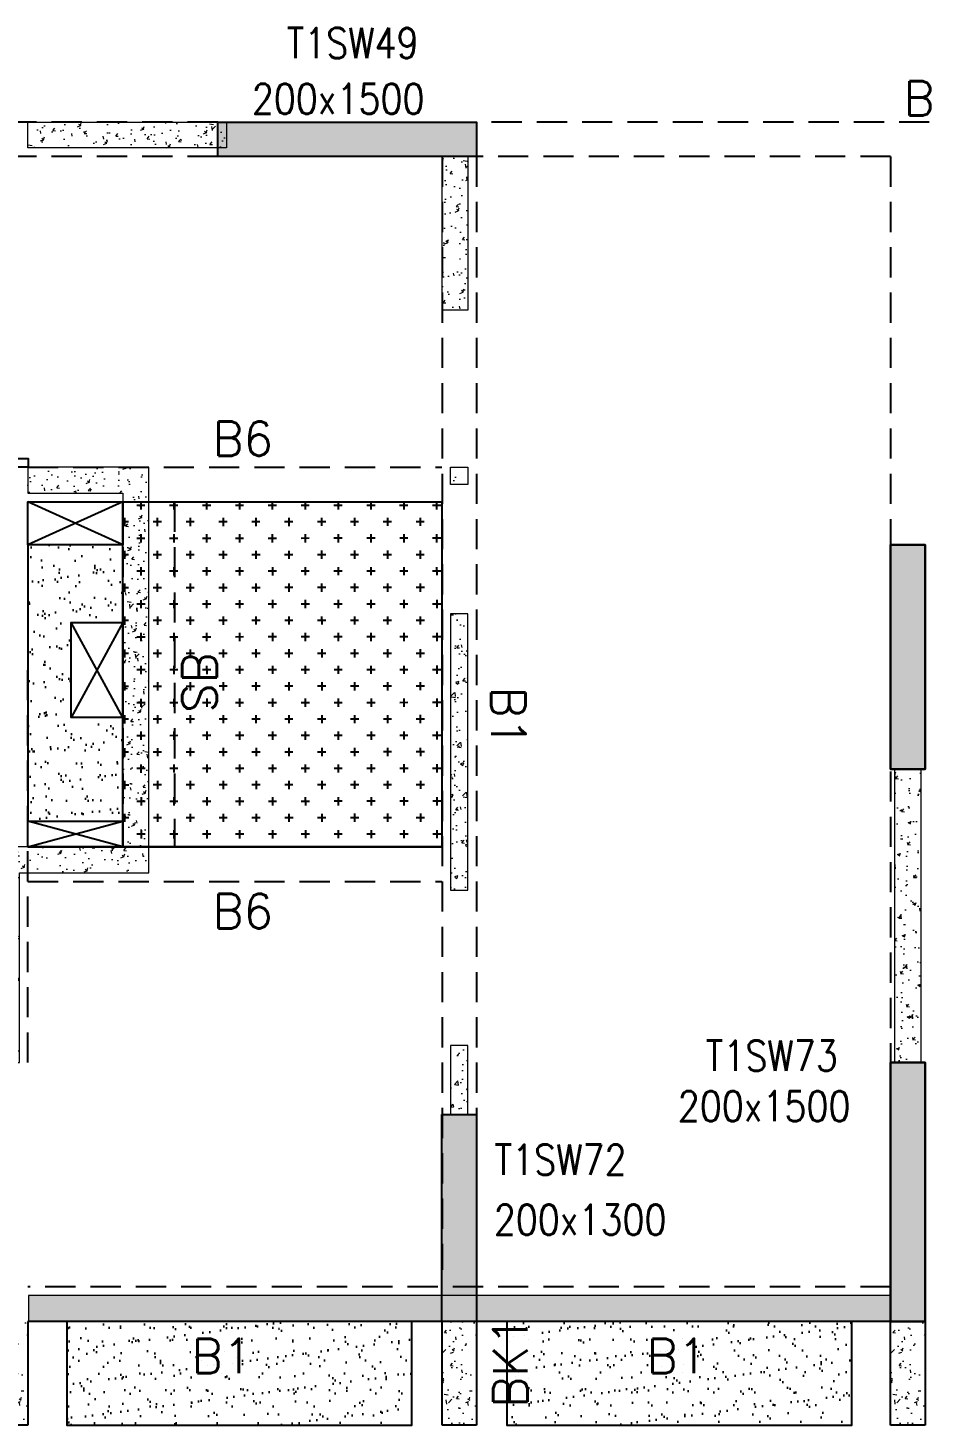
# Model space of a CAD drawing. Header units: millimetres. Extents: x 1078357 to 2594950, y -4969473 to -4636555.
# Drawn here: x 2191655 to 2196855, y -4674653 to -4666557 of the extents above; entities that cross this region are included whole.
import ezdxf

# ---------------------------------------------------------------- set-up
doc = ezdxf.new("R2010")
doc.units = ezdxf.units.MM
for name, pattern in [('CONTINOUS', [0]), ('HIDDEN', [0.375, 0.25, -0.125]), ('New Retail block$0$CONTINOUS', [0])]:
    doc.linetypes.add(name, pattern=pattern)
for name, color, linetype, lineweight in [('A-_ANOTDIMA_D-', 6, 'Continuous', 13), ('COL. NO.', 30, 'Continuous', 25), ('COL. SIZE', 7, 'Continuous', 25), ('HATCH', 8, 'Continuous', 30), ('S-NON STR RCC WALL', 8, 'Continuous', 0)]:
    doc.layers.add(name, color=color, linetype=linetype, lineweight=lineweight)
for name, color, linetype in [('B-200x325', 201, 'HIDDEN'), ('B-200x650', 241, 'HIDDEN'), ('B-300xSLAB THK.', 151, 'Continuous'), ('BK1-200x650', 241, 'HIDDEN'), ('DROP SLAB', 8, 'Continuous'), ('S-COLUMN_SHEAR WALL', 1, 'Continuous'), ('S-PROJECTION', 54, 'New Retail block$0$CONTINOUS'), ('SLAB FOLD', 8, 'Continuous')]:
    doc.layers.add(name, color=color, linetype=linetype)
doc.styles.add('ROMANS', font='romans.shx', dxfattribs={"width": 0.85})

# ---------------------------------------------------------------- blocks, each defined once
blk = doc.blocks.new('G$CD63B60BD')
at = {"layer": 'COL. NO.', "linetype": 'Continuous', "style": 'ROMANS', "width": 0.85}
for s, p in [('T1SW49', (27799.5, 7320.5, -320.4)), ('T1SW73', (30229.3, 1452.6, -320.4)), ('T1SW72', (29004.9, 849.9, -320.4))]:
    blk.add_text(s, height=175, dxfattribs=at).set_placement(p)
at = {"layer": 'COL. SIZE', "linetype": 'Continuous', "style": 'ROMANS', "width": 0.85}
for s, p in [('200x1500', (27598.3, 6997, -320.4)), ('200x1500', (30066.9, 1160.2, -320.4)), ('200x1300', (29000.9, 502.1, -320.4))]:
    blk.add_text(s, height=175, dxfattribs=at).set_placement(p)

msp = doc.modelspace()

# ---------------------------------------------------------------- hatches: boundary and pattern name
at = {"layer": 'DROP SLAB'}
h = msp.add_hatch(dxfattribs=at)
h.set_pattern_fill('CROSS', color=8, scale=15, angle=0.03079)
h.set_pattern_definition([(180.03079016, (-8779635.12, 42167688.21), (-95.19879988, -95.30117261), [47.625, -142.875]), (270.03079016, (-8779658.94, 42167712.01), (95.30117261, -95.19879988), [47.625, -142.875])])
h.paths.add_polyline_path([(2192204.6, -4669302.5), (2194054.6, -4669302.4), (2194054.6, -4671302.2), (2192204.6, -4671302.4)])
at = {"layer": 'HATCH'}
h = msp.add_hatch(dxfattribs=at)
h.set_pattern_fill('AR-SAND', color=8, scale=3, angle=180.02985)
h.set_pattern_definition([(37.47015413, (-4003538.46, 23605422.95), (-4.72361136, 146.8264517), [0, -115.824, 0, -129.54, 0, -123.825]), (7.4701541, (-4003538.46, 23605422.95), (134.9689868, 214.9772528), [0, -62.484, 0, -104.394, 0, -40.005]), (327.47015413, (-4003632.18, 23605423), (237.29790347, 0.3075449), [0, -38.1, 0, -137.16, 0, -179.07]), (317.4701541, (-4003632.18, 23605423), (229.1017424, 66.759465), [0, -19.05, 0, -89.916, 0, -102.87])])
h.paths.add_polyline_path([(2191654.8, -4671152.4), (2192204.8, -4671152.4), (2192204.8, -4670552.4), (2191904.8, -4670552.4), (2191904.8, -4670002.4), (2192204.8, -4670002.5), (2192204.8, -4669552.4), (2191654.8, -4669552.4)])
h = msp.add_hatch(dxfattribs=at)
h.set_pattern_fill('AR-SAND', color=8, scale=3, angle=179.97015)
h.set_pattern_definition([(37.47015413, (-2875852.94, 18697456.1), (-4.72361136, 146.8264517), [0, -115.824, 0, -129.54, 0, -123.825]), (7.4701541, (-2875852.94, 18697456.1), (134.9689868, 214.9772528), [0, -62.484, 0, -104.394, 0, -40.005]), (327.4701541, (-2875946.67, 18697456.14), (237.2979035, 0.3075449), [0, -38.1, 0, -137.16, 0, -179.07]), (317.4701541, (-2875946.67, 18697456.14), (229.1017424, 66.759465), [0, -19.05, 0, -89.916, 0, -102.87])])
h.paths.add_polyline_path([(2193880, -4674052.5), (2191880, -4674052.5), (2191880, -4674652.5), (2193880, -4674652.5)])
h = msp.add_hatch(dxfattribs=at)
h.set_pattern_fill('AR-SAND', color=8, scale=3, angle=179.97015)
h.set_pattern_definition([(37.47015413, (-2878402.94, 18697456.1), (-4.72361136, 146.8264517), [0, -115.824, 0, -129.54, 0, -123.825]), (7.4701541, (-2878402.94, 18697456.1), (134.9689868, 214.9772528), [0, -62.484, 0, -104.394, 0, -40.005]), (327.4701541, (-2878496.67, 18697456.14), (237.2979035, 0.3075449), [0, -38.1, 0, -137.16, 0, -179.07]), (317.4701541, (-2878496.67, 18697456.14), (229.1017424, 66.759465), [0, -19.05, 0, -89.916, 0, -102.87])])
h.paths.add_polyline_path([(2196430, -4674052.5), (2194430, -4674052.5), (2194430, -4674652.5), (2196430, -4674652.5)])
at = {"layer": 'S-COLUMN_SHEAR WALL', "lineweight": 25}
h = msp.add_hatch(color=1, dxfattribs=at)
h.dxf.hatch_style = 1
h.paths.add_polyline_path([(2192754.6, -4667102.5), (2194254.6, -4667102.5), (2194254.6, -4667302.5), (2192754.6, -4667302.5)])
at = {"layer": 'S-COLUMN_SHEAR WALL', "lineweight": 25, "extrusion": (-1.00316e-06, -1.91639e-11, 1)}
h = msp.add_hatch(color=1, dxfattribs=at)
h.dxf.hatch_style = 1
h.paths.add_polyline_path([(2196654.6, -4669552.5), (2196854.6, -4669552.5), (2196854.6, -4670852.5), (2196654.6, -4670852.5)])
at = {"layer": 'S-COLUMN_SHEAR WALL', "lineweight": 25, "extrusion": (1.00316e-06, -2.11765e-11, 1)}
h = msp.add_hatch(color=1, dxfattribs=at)
h.dxf.hatch_style = 1
h.paths.add_polyline_path([(2196854.6, -4669552.5), (2196654.6, -4669552.5), (2196654.6, -4670852.5), (2196854.6, -4670852.5)])
at = {"layer": 'S-COLUMN_SHEAR WALL', "lineweight": 25, "extrusion": (-1.00316e-06, -1.91639e-11, 1)}
h = msp.add_hatch(color=1, dxfattribs=at)
h.dxf.hatch_style = 1
h.paths.add_polyline_path([(2196654.6, -4674052.5), (2196854.6, -4674052.5), (2196854.6, -4672552.5), (2196654.6, -4672552.5)])
at = {"layer": 'S-COLUMN_SHEAR WALL', "lineweight": 25, "extrusion": (1.00316e-06, -2.11765e-11, 1)}
h = msp.add_hatch(color=1, dxfattribs=at)
h.dxf.hatch_style = 1
h.paths.add_polyline_path([(2196854.6, -4674052.5), (2196654.6, -4674052.5), (2196654.6, -4672552.5), (2196854.6, -4672552.5)])
at = {"layer": 'S-COLUMN_SHEAR WALL', "lineweight": 25}
h = msp.add_hatch(color=1, dxfattribs=at)
h.dxf.hatch_style = 1
h.paths.add_polyline_path([(2194254.6, -4672852.5), (2194254.6, -4674052.5), (2194054.6, -4674052.5), (2194054.6, -4672852.5)])
at = {"layer": 'S-NON STR RCC WALL'}
h = msp.add_hatch(dxfattribs=at)
h.set_pattern_fill('AR-CONC', color=256)
h.set_pattern_definition([(50, (-4174040.86, 23111537.25), (182.184669, -15.9390855), [19.05, -209.55]), (355, (-4174040.86, 23111537.25), (-35.2434214, 191.0568452), [15.24, -167.6405842]), (100.4514447, (-4174025.68, 23111535.92), (146.9412471, 175.1177519), [16.1900088, -178.0902446]), (46.1842, (-4174040.86, 23111588.05), (271.0790409, -42.042328), [28.575, -314.325]), (96.6355576, (-4174018.27, 23111584.54), (237.404134, 247.4261246), [24.2850231, -267.1356082]), (351.1841512, (-4174040.86, 23111588.05), (237.404134, 247.4261246), [22.859967, -251.459732]), (21, (-4174015.46, 23111575.35), (151.6143913, -102.2651982), [19.05, -209.55]), (326, (-4174015.46, 23111575.35), (61.8020283, 184.1879661), [15.24, -167.64]), (71.451445, (-4174002.83, 23111566.83), (213.4164193, 81.9227689), [16.1900088, -178.0899376]), (37.5, (-4174040.86, 23111537.25), (3.08860325, 84.55503887), [0, -165.608, 0, -170.18, 0, -168.275]), (7.5, (-4174040.86, 23111537.25), (66.8196625, 100.18057482), [0, -97.028, 0, -161.798, 0, -64.135]), (327.5, (-4174097.5, 23111537.25), (135.59059517, -5.728744), [0, -63.5, 0, -198.12, 0, -262.89]), (317.5, (-4174122.9, 23111537.25), (148.1291814, 25.42649103), [0, -82.55, 0, -131.572, 0, -186.69])])
h.paths.add_polyline_path([(2192805, -4667252.5), (2191655, -4667252.5), (2191655, -4667102.5), (2192805, -4667102.5)])
h = msp.add_hatch(dxfattribs=at)
h.set_pattern_fill('AR-CONC', color=256, angle=180)
h.set_pattern_definition([(50, (-5257480.32, 27792266.4), (182.184669, -15.93908554), [19.05, -209.55]), (355, (-5257480.32, 27792266.4), (-35.2434214, 191.0568452), [15.24, -167.6405842]), (100.4514447, (-5257465.14, 27792265.08), (146.9412471, 175.1177519), [16.1900088, -178.0902446]), (46.1842, (-5257480.32, 27792317.2), (271.0790409, -42.042328), [28.575, -314.325]), (96.6355576, (-5257457.73, 27792313.7), (237.404134, 247.4261246), [24.2850231, -267.1356082]), (351.1841512, (-5257480.32, 27792317.2), (237.404134, 247.4261246), [22.859967, -251.459732]), (21, (-5257454.92, 27792304.5), (151.6143913, -102.2651982), [19.05, -209.55]), (326, (-5257454.92, 27792304.5), (61.8020283, 184.1879661), [15.24, -167.64]), (71.451445, (-5257442.29, 27792295.98), (213.4164193, 81.9227689), [16.1900088, -178.0899376]), (37.5, (-5257480.32, 27792266.405), (3.08860325, 84.55503887), [0, -165.608, 0, -170.18, 0, -168.275]), (7.5, (-5257480.32, 27792266.405), (66.8196625, 100.18057482), [0, -97.028, 0, -161.798, 0, -64.135]), (327.5, (-5257536.964, 27792266.405), (135.59059517, -5.72874399), [0, -63.5, 0, -198.12, 0, -262.89]), (317.5, (-5257562.36, 27792266.4), (148.1291814, 25.42649103), [0, -82.55, 0, -131.572, 0, -186.69])])
h.paths.add_polyline_path([(2194055, -4667302.5), (2194205, -4667302.5), (2194205, -4668192.5), (2194055, -4668192.5)])
h = msp.add_hatch(dxfattribs=at)
h.set_pattern_fill('AR-CONC', color=256, angle=180)
h.set_pattern_definition([(50, (-4174040.86, 23111537.25), (182.184669, -15.9390855), [19.05, -209.55]), (355, (-4174040.86, 23111537.25), (-35.2434214, 191.0568452), [15.24, -167.6405842]), (100.4514447, (-4174025.68, 23111535.92), (146.9412471, 175.1177519), [16.1900088, -178.0902446]), (46.1842, (-4174040.86, 23111588.05), (271.0790409, -42.042328), [28.575, -314.325]), (96.6355576, (-4174018.27, 23111584.54), (237.404134, 247.4261246), [24.2850231, -267.1356082]), (351.1841512, (-4174040.86, 23111588.05), (237.404134, 247.4261246), [22.859967, -251.459732]), (21, (-4174015.46, 23111575.35), (151.6143913, -102.2651982), [19.05, -209.55]), (326, (-4174015.46, 23111575.35), (61.8020283, 184.1879661), [15.24, -167.64]), (71.451445, (-4174002.83, 23111566.83), (213.4164193, 81.9227689), [16.1900088, -178.0899376]), (37.5, (-4174040.86, 23111537.25), (3.08860325, 84.55503887), [0, -165.608, 0, -170.18, 0, -168.275]), (7.5, (-4174040.86, 23111537.25), (66.8196625, 100.18057482), [0, -97.028, 0, -161.798, 0, -64.135]), (327.5, (-4174097.5, 23111537.25), (135.59059517, -5.728744), [0, -63.5, 0, -198.12, 0, -262.89]), (317.5, (-4174122.9, 23111537.25), (148.1291814, 25.42649103), [0, -82.55, 0, -131.572, 0, -186.69])])
h.paths.add_polyline_path([(2192355, -4671452.6), (2192355, -4669102.6), (2191655, -4669102.6), (2191655, -4669252.6), (2192205, -4669252.6), (2192205, -4671302.6), (2191455, -4671302.6), (2191455, -4672552.5), (2191605, -4672552.5), (2191605, -4671452.6)])
h = msp.add_hatch(dxfattribs=at)
h.set_pattern_fill('AR-CONC', color=256, angle=180)
h.set_pattern_definition([(50, (3291379.38, -9578126.59), (182.184669, -15.9390855), [19.05, -209.55]), (355, (3291379.38, -9578126.59), (-35.2434214, 191.056845), [15.24, -167.640584]), (100.4514447, (3291394.56, -9578127.91), (146.941247, 175.117752), [16.190009, -178.0902446]), (46.1842, (3291379.38, -9578075.79), (271.079041, -42.042328), [28.575, -314.325]), (96.6355576, (3291401.97, -9578079.3), (237.404134, 247.426125), [24.285023, -267.135608]), (351.184151, (3291379.38, -9578075.79), (237.404134, 247.426125), [22.859967, -251.459732]), (21, (3291404.78, -9578088.49), (151.6143913, -102.265198), [19.05, -209.55]), (326, (3291404.78, -9578088.49), (61.802028, 184.187966), [15.24, -167.64]), (71.451445, (3291417.41, -9578097), (213.416419, 81.922769), [16.190009, -178.0899376]), (37.5, (3291379.38, -9578126.585), (3.08860325, 84.5550389), [0, -165.608, 0, -170.18, 0, -168.275]), (7.5, (3291379.38, -9578126.585), (66.8196625, 100.1805748), [0, -97.028, 0, -161.798, 0, -64.135]), (327.5, (3291322.735, -9578126.585), (135.5905952, -5.728744), [0, -63.5, 0, -198.12, 0, -262.89]), (317.5, (3291297.34, -9578126.59), (148.1291814, 25.426491), [0, -82.55, 0, -131.572, 0, -186.69])])
h.paths.add_polyline_path([(2194105, -4669102.3), (2194205, -4669102.3), (2194205, -4669202.3), (2194105, -4669202.3)])
h = msp.add_hatch(dxfattribs=at)
h.set_pattern_fill('AR-CONC', color=256, angle=180)
h.set_pattern_definition([(50, (3291392.59, -9576761.92), (182.184669, -15.9390855), [19.05, -209.55]), (355, (3291392.6, -9576761.92), (-35.2434214, 191.056845), [15.24, -167.640584]), (100.4514447, (3291407.77, -9576763.25), (146.941247, 175.117752), [16.190009, -178.0902446]), (46.1842, (3291392.6, -9576711.12), (271.079041, -42.042328), [28.575, -314.325]), (96.6355576, (3291415.18, -9576714.62), (237.404134, 247.426125), [24.285023, -267.135608]), (351.184151, (3291392.6, -9576711.12), (237.404134, 247.426125), [22.859967, -251.459732]), (21, (3291417.99, -9576723.82), (151.6143913, -102.265198), [19.05, -209.55]), (326, (3291418, -9576723.82), (61.802028, 184.187966), [15.24, -167.64]), (71.451445, (3291430.63, -9576732.34), (213.416419, 81.922769), [16.190009, -178.0899376]), (37.5, (3291392.59, -9576761.92), (3.08860325, 84.5550389), [0, -165.608, 0, -170.18, 0, -168.275]), (7.5, (3291392.59, -9576761.92), (66.8196625, 100.1805748), [0, -97.028, 0, -161.798, 0, -64.135]), (327.5, (3291335.95, -9576761.92), (135.5905952, -5.728744), [0, -63.5, 0, -198.12, 0, -262.89]), (317.5, (3291310.55, -9576761.92), (148.1291814, 25.426491), [0, -82.55, 0, -131.572, 0, -186.69])])
h.paths.add_polyline_path([(2194105, -4671552.3), (2194205, -4671552.3), (2194205, -4669952.3), (2194105, -4669952.3)])
at = {"layer": 'S-NON STR RCC WALL', "ltscale": 700}
h = msp.add_hatch(dxfattribs=at)
h.set_pattern_fill('AR-CONC', color=256)
h.set_pattern_definition([(50, (1063563.52, -216990.2), (182.184669, -15.9390855), [19.05, -209.55]), (355, (1063563.52, -216990.2), (-35.2434214, 191.056845), [15.24, -167.640584]), (100.4514447, (1063578.7, -216991.53), (146.941247, 175.117752), [16.190009, -178.0902446]), (46.1842, (1063563.52, -216939.4), (271.079041, -42.042328), [28.575, -314.325]), (96.6355576, (1063586.1, -216942.9), (237.404134, 247.426125), [24.285023, -267.135608]), (351.184151, (1063563.52, -216939.4), (237.404134, 247.426125), [22.859967, -251.459732]), (21, (1063588.92, -216952.1), (151.6143913, -102.265198), [19.05, -209.55]), (326, (1063588.92, -216952.1), (61.802028, 184.187966), [15.24, -167.64]), (71.451445, (1063601.56, -216960.63), (213.416419, 81.922769), [16.190009, -178.0899376]), (37.5, (1063563.52, -216990.205), (3.08860325, 84.5550389), [0, -165.608, 0, -170.18, 0, -168.275]), (7.5, (1063563.52, -216990.205), (66.8196625, 100.1805748), [0, -97.028, 0, -161.798, 0, -64.135]), (327.5, (1063506.88, -216990.205), (135.5905952, -5.728744), [0, -63.5, 0, -198.12, 0, -262.89]), (317.5, (1063481.48, -216990.2), (148.1291814, 25.426491), [0, -82.55, 0, -131.572, 0, -186.69])])
h.paths.add_polyline_path([(2196680, -4670852.5), (2196830, -4670852.5), (2196830, -4672552.5), (2196680, -4672552.5)])
at = {"layer": 'S-NON STR RCC WALL'}
h = msp.add_hatch(dxfattribs=at)
h.set_pattern_fill('AR-CONC', color=256, angle=180)
h.set_pattern_definition([(50, (2194167.88, -4892742.73), (182.18467, -15.93909), [19.05, -209.55]), (355, (2194167.88, -4892742.73), (-35.24342, 191.05685), [15.24, -167.64058]), (100.451445, (2194183.06, -4892744.06), (146.94125, 175.11775), [16.19001, -178.09024]), (46.1842, (2194167.88, -4892691.93), (271.07904, -42.04233), [28.575, -314.325]), (96.63556, (2194190.47, -4892695.44), (237.40413, 247.42612), [24.28502, -267.1356]), (351.18415, (2194167.88, -4892691.93), (237.40413, 247.42612), [22.85997, -251.45973]), (21, (2194193.28, -4892704.63), (151.61439, -102.2652), [19.05, -209.55]), (326, (2194193.28, -4892704.63), (61.80203, 184.18797), [15.24, -167.64]), (71.451445, (2194205.91, -4892713.16), (213.41642, 81.92277), [16.19001, -178.08994]), (37.5, (2194167.876, -4892742.733), (3.088603, 84.555039), [0, -165.608, 0, -170.18, 0, -168.275]), (7.5, (2194167.88, -4892742.73), (66.819663, 100.180575), [0, -97.028, 0, -161.798, 0, -64.135]), (327.5, (2194111.234, -4892742.73), (135.590595, -5.728744), [0, -63.5, 0, -198.12, 0, -262.89]), (317.5, (2194085.83, -4892742.73), (148.12918, 25.42649), [0, -82.55, 0, -131.572, 0, -186.69])])
h.paths.add_polyline_path([(2194105, -4672852.8), (2194205, -4672852.8), (2194205, -4672452.3), (2194105, -4672452.3)])
h = msp.add_hatch(dxfattribs=at)
h.set_pattern_fill('AR-CONC', color=256, angle=180)
h.set_pattern_definition([(50, (-5271265.58, 27795556.43), (182.184669, -15.93908554), [19.05, -209.55]), (355, (-5271265.58, 27795556.43), (-35.2434214, 191.0568452), [15.24, -167.6405842]), (100.4514447, (-5271250.4, 27795555.1), (146.9412471, 175.1177519), [16.1900088, -178.0902446]), (46.1842, (-5271265.58, 27795607.23), (271.0790409, -42.042328), [28.575, -314.325]), (96.6355576, (-5271242.99, 27795603.73), (237.404134, 247.4261246), [24.2850231, -267.1356082]), (351.1841512, (-5271265.58, 27795607.23), (237.404134, 247.4261246), [22.859967, -251.459732]), (21, (-5271240.18, 27795594.53), (151.6143913, -102.2651982), [19.05, -209.55]), (326, (-5271240.18, 27795594.53), (61.8020283, 184.1879661), [15.24, -167.64]), (71.451445, (-5271227.54, 27795586.01), (213.4164193, 81.9227689), [16.1900088, -178.0899376]), (37.5, (-5271265.576, 27795556.434), (3.08860325, 84.55503887), [0, -165.608, 0, -170.18, 0, -168.275]), (7.5, (-5271265.58, 27795556.43), (66.8196625, 100.18057482), [0, -97.028, 0, -161.798, 0, -64.135]), (327.5, (-5271322.22, 27795556.434), (135.59059517, -5.72874399), [0, -63.5, 0, -198.12, 0, -262.89]), (317.5, (-5271347.62, 27795556.43), (148.1291814, 25.42649103), [0, -82.55, 0, -131.572, 0, -186.69])])
h.paths.add_polyline_path([(2191658, -4674052.6), (2196655.1, -4674052.6), (2196655.1, -4673902.6), (2191658, -4673902.6)])
h = msp.add_hatch(dxfattribs=at)
h.set_pattern_fill('AR-CONC', color=256, angle=180)
h.set_pattern_definition([(50, (-7438717.4, 37565054.88), (182.184669, -15.93908554), [19.05, -209.55]), (355, (-7438717.4, 37565054.88), (-35.2434214, 191.0568452), [15.24, -167.6405842]), (100.4514447, (-7438702.21, 37565053.55), (146.9412471, 175.1177519), [16.1900088, -178.0902446]), (46.1842, (-7438717.4, 37565105.68), (271.0790409, -42.0423279), [28.575, -314.325]), (96.6355576, (-7438694.8, 37565102.17), (237.404134, 247.4261246), [24.2850231, -267.1356082]), (351.1841512, (-7438717.4, 37565105.68), (237.404134, 247.4261246), [22.859967, -251.459732]), (21, (-7438692, 37565092.98), (151.61439127, -102.2651982), [19.05, -209.55]), (326, (-7438692, 37565092.98), (61.80202835, 184.1879661), [15.24, -167.64]), (71.451445, (-7438679.36, 37565084.45), (213.4164193, 81.9227689), [16.1900088, -178.0899376]), (37.5, (-7438717.395, 37565054.876), (3.08860325, 84.55503887), [0, -165.608, 0, -170.18, 0, -168.275]), (7.5, (-7438717.395, 37565054.88), (66.81966251, 100.18057482), [0, -97.028, 0, -161.798, 0, -64.135]), (327.5, (-7438774.04, 37565054.876), (135.59059517, -5.72874399), [0, -63.5, 0, -198.12, 0, -262.89]), (317.5, (-7438799.44, 37565054.88), (148.1291814, 25.42649103), [0, -82.55, 0, -131.572, 0, -186.69])])
h.paths.add_polyline_path([(2191654.8, -4674052.4), (2191454.9, -4674052.4), (2191454.9, -4674652.4), (2191654.8, -4674652.4), (2191654.9, -4674652.4), (2191654.9, -4674052.5)], is_closed=False)
h = msp.add_hatch(dxfattribs=at)
h.set_pattern_fill('AR-CONC', color=256, angle=180)
h.set_pattern_definition([(50, (-7436117.38, 37565054.81), (182.184669, -15.93908554), [19.05, -209.55]), (355, (-7436117.38, 37565054.81), (-35.2434214, 191.0568452), [15.24, -167.6405842]), (100.4514447, (-7436102.2, 37565053.48), (146.9412471, 175.1177519), [16.1900088, -178.0902446]), (46.1842, (-7436117.38, 37565105.61), (271.0790409, -42.0423279), [28.575, -314.325]), (96.6355576, (-7436094.8, 37565102.1), (237.404134, 247.4261246), [24.2850231, -267.1356082]), (351.1841512, (-7436117.38, 37565105.6), (237.404134, 247.4261246), [22.859967, -251.459732]), (21, (-7436091.98, 37565092.91), (151.61439127, -102.2651982), [19.05, -209.55]), (326, (-7436091.98, 37565092.91), (61.80202835, 184.1879661), [15.24, -167.64]), (71.451445, (-7436079.34, 37565084.39), (213.4164193, 81.9227689), [16.1900088, -178.0899376]), (37.5, (-7436117.38, 37565054.81), (3.08860325, 84.55503887), [0, -165.608, 0, -170.18, 0, -168.275]), (7.5, (-7436117.38, 37565054.81), (66.81966251, 100.18057482), [0, -97.028, 0, -161.798, 0, -64.135]), (327.5, (-7436174.02, 37565054.81), (135.59059517, -5.72874399), [0, -63.5, 0, -198.12, 0, -262.89]), (317.5, (-7436199.42, 37565054.81), (148.1291814, 25.42649103), [0, -82.55, 0, -131.572, 0, -186.69])])
h.paths.add_polyline_path([(2194254.9, -4674052.5), (2194054.9, -4674052.5), (2194054.9, -4674652.5), (2194254.9, -4674652.5), (2194254.9, -4674652.5), (2194254.9, -4674052.6)], is_closed=False)
h = msp.add_hatch(dxfattribs=at)
h.set_pattern_fill('AR-CONC', color=256, angle=180)
h.set_pattern_definition([(50, (-7433517.36, 37565054.81), (182.184669, -15.93908554), [19.05, -209.55]), (355, (-7433517.36, 37565054.81), (-35.2434214, 191.0568452), [15.24, -167.6405842]), (100.4514447, (-7433502.18, 37565053.48), (146.9412471, 175.1177519), [16.1900088, -178.0902446]), (46.1842, (-7433517.36, 37565105.61), (271.0790409, -42.0423279), [28.575, -314.325]), (96.6355576, (-7433494.77, 37565102.1), (237.404134, 247.4261246), [24.2850231, -267.1356082]), (351.1841512, (-7433517.36, 37565105.6), (237.404134, 247.4261246), [22.859967, -251.459732]), (21, (-7433491.96, 37565092.91), (151.61439127, -102.2651982), [19.05, -209.55]), (326, (-7433491.96, 37565092.91), (61.80202835, 184.1879661), [15.24, -167.64]), (71.451445, (-7433479.32, 37565084.39), (213.4164193, 81.9227689), [16.1900088, -178.0899376]), (37.5, (-7433517.36, 37565054.81), (3.08860325, 84.55503887), [0, -165.608, 0, -170.18, 0, -168.275]), (7.5, (-7433517.36, 37565054.81), (66.81966251, 100.18057482), [0, -97.028, 0, -161.798, 0, -64.135]), (327.5, (-7433574, 37565054.81), (135.59059517, -5.72874399), [0, -63.5, 0, -198.12, 0, -262.89]), (317.5, (-7433599.4, 37565054.81), (148.1291814, 25.42649103), [0, -82.55, 0, -131.572, 0, -186.69])])
h.paths.add_polyline_path([(2196854.9, -4674052.5), (2196654.9, -4674052.5), (2196654.9, -4674652.5), (2196854.9, -4674652.5), (2196854.9, -4674652.5), (2196854.9, -4674052.6)], is_closed=False)

# ---------------------------------------------------------------- linework, layer by layer
at = {"layer": 'B-200x325', "ltscale": 700}
for p, q in [((2191654.7, -4669102.5, 0), (2194054.6, -4669102.4, 0)), ((2191654.6, -4671502.3, 0), (2194054.6, -4671502.2, 0))]:
    msp.add_line(p, q, dxfattribs=at)
at = {"layer": 'B-200x325', "linetype": 'Continuous', "ltscale": 700}
for p, q in [((2191654.7, -4669302.5, 0), (2194054.6, -4669302.4, 0)), ((2191654.6, -4671302.3, 0), (2194054.6, -4671302.2, 0))]:
    msp.add_line(p, q, dxfattribs=at)
at = {"layer": 'B-200x650', "linetype": 'HIDDEN', "ltscale": 700}
for p, q in [((2192754.6, -4667102.5, 0), (2182230, -4667102.5, 0)), ((2203179.6, -4667102.5, 0), (2194254.6, -4667102.5, 0)), ((2192754.6, -4667302.5, 0), (2183805, -4667302.5, 0)), ((2194055, -4667302.5, 0), (2194055, -4673752.5, 0)), ((2196655, -4667302.5, 0), (2194254.6, -4667302.5, 0)), ((2194255, -4667302.5, 0), (2194255, -4673752.5, 0)), ((2196655, -4667302.5, 0), (2196655, -4669552.5, 0)), ((2196655, -4669552.5, 0), (2196655, -4672552.5, 0)), ((2191655, -4672552.5, 0), (2191655, -4670252.5, 0)), ((2196655, -4673852.5, 0), (2191655, -4673852.5, 0))]:
    msp.add_line(p, q, dxfattribs=at)
at = {"layer": 'B-200x650', "linetype": 'CONTINOUS', "ltscale": 700}
for p, q in [((2191654.9, -4674052.4, 0), (2191654.9, -4674652.4, 0)), ((2196655, -4674052.5, 0), (2191655, -4674052.5, 0)), ((2194054.9, -4674652.5, 0), (2194054.9, -4674052.5, 0)), ((2194254.9, -4674052.5, 0), (2194254.9, -4674652.5, 0)), ((2196654.9, -4674652.5, 0), (2196654.9, -4674052.5, 0)), ((2196854.9, -4674052.5, 0), (2196854.9, -4674652.5, 0)), ((2191654.9, -4674652.4, 0), (2191454.9, -4674652.4, 0)), ((2194254.9, -4674652.5, 0), (2194054.9, -4674652.5, 0)), ((2196854.9, -4674652.5, 0), (2196654.9, -4674652.5, 0))]:
    msp.add_line(p, q, dxfattribs=at)
at = {"layer": 'B-300xSLAB THK.', "linetype": 'HIDDEN', "ltscale": 700}
for p, q in [((2192204.6, -4669302.7, 0), (2192204.6, -4671302.5, 0)), ((2192504.6, -4669302.7, 0), (2192504.6, -4671302.5, 0))]:
    msp.add_line(p, q, dxfattribs=at)
at = {"layer": 'BK1-200x650', "linetype": 'Continuous', "ltscale": 700, "elevation": 0}
msp.add_lwpolyline([(2191655.1, -4669102.5), (2191455, -4669102.5), (2191455, -4669052.4), (2191655.1, -4669052.4)], close=True, dxfattribs=at)
at = {"layer": 'DROP SLAB', "color": 3, "linetype": 'CONTINOUS', "ltscale": 500}
for p, q in [((2192204.8, -4669302.4, 0), (2191654.8, -4669552.4, 0)), ((2192204.8, -4669552.4, 0), (2191654.9, -4669302.4, 0)), ((2192204.8, -4670552.4, 0), (2191904.8, -4670002.4, 0)), ((2192204.8, -4670002.4, 0), (2191904.8, -4670552.4, 0)), ((2192203.9, -4671302.2, 0), (2191654.8, -4671152.4, 0)), ((2191654.8, -4671302.4, 0), (2192204.8, -4671152.4, 0))]:
    msp.add_line(p, q, dxfattribs=at)
at = {"layer": 'DROP SLAB', "color": 3, "linetype": 'CONTINOUS', "ltscale": 500, "elevation": 0}
for points in [[(2192204.8, -4669552.4), (2191654.9, -4669552.4), (2191654.9, -4669302.4), (2192204.8, -4669302.4)], [(2192204.6, -4669302.5), (2194054.6, -4669302.4), (2194054.6, -4671302.2), (2192204.6, -4671302.4)], [(2192204.8, -4670552.4), (2191904.8, -4670552.4), (2191904.8, -4670002.4), (2192204.8, -4670002.4)], [(2192204.8, -4671302.2), (2191654.8, -4671302.2), (2191654.8, -4671152.4), (2192204.8, -4671152.4)]]:
    msp.add_lwpolyline(points, close=True, dxfattribs=at)
at = {"layer": 'S-COLUMN_SHEAR WALL', "color": 1, "lineweight": 25, "elevation": 0}
for points in [[(2192754.6, -4667102.5), (2194254.6, -4667102.5), (2194254.6, -4667302.5), (2192754.6, -4667302.5)], [(2194054.6, -4672852.7), (2194254.6, -4672852.7), (2194254.6, -4674052.5), (2194054.6, -4674052.5)]]:
    msp.add_lwpolyline(points, close=True, dxfattribs=at)
at = {"layer": 'S-COLUMN_SHEAR WALL', "color": 1, "lineweight": 25, "extrusion": (-1.00316e-06, -1.91639e-11, 1), "elevation": -2.2}
for points in [[(2196654.6, -4669552.5), (2196854.6, -4669552.5), (2196854.6, -4670852.5), (2196654.6, -4670852.5)], [(2196654.6, -4674052.5), (2196854.6, -4674052.5), (2196854.6, -4672552.5), (2196654.6, -4672552.5)]]:
    msp.add_lwpolyline(points, close=True, dxfattribs=at)
at = {"layer": 'S-COLUMN_SHEAR WALL', "color": 1, "lineweight": 25, "extrusion": (1.00316e-06, -2.11765e-11, 1), "elevation": 2.2}
for points in [[(2196854.6, -4669552.5), (2196654.6, -4669552.5), (2196654.6, -4670852.5), (2196854.6, -4670852.5)], [(2196854.6, -4674052.5), (2196654.6, -4674052.5), (2196654.6, -4672552.5), (2196854.6, -4672552.5)]]:
    msp.add_lwpolyline(points, close=True, dxfattribs=at)
at = {"layer": 'S-NON STR RCC WALL', "ltscale": 700, "elevation": 0}
for points in [[(2192805, -4667252.5), (2191655, -4667252.5), (2191655, -4667102.5), (2192805, -4667102.5)], [(2194055, -4667302.5), (2194205, -4667302.5), (2194205, -4668192.5), (2194055, -4668192.5)], [(2194105, -4669102.3), (2194205, -4669102.3), (2194205, -4669202.3), (2194105, -4669202.3)], [(2194105, -4671552.3), (2194205, -4671552.3), (2194205, -4669952.3), (2194105, -4669952.3)], [(2196680, -4670852.5), (2196830, -4670852.5), (2196830, -4672552.5), (2196680, -4672552.5)]]:
    msp.add_lwpolyline(points, close=True, dxfattribs=at)
at = {"layer": 'S-NON STR RCC WALL', "elevation": 0}
for points in [[(2192355, -4671452.6), (2192355, -4669102.6), (2191655, -4669102.6), (2191655, -4669252.6), (2192205, -4669252.6), (2192205, -4671302.6), (2191455, -4671302.6), (2191455, -4672552.5), (2191605, -4672552.5), (2191605, -4671452.6)], [(2194105, -4672852.8), (2194205, -4672852.8), (2194205, -4672452.3), (2194105, -4672452.3)], [(2191658, -4674052.6), (2196655.1, -4674052.6), (2196655.1, -4673902.6), (2191658, -4673902.6)]]:
    msp.add_lwpolyline(points, close=True, dxfattribs=at)
at = {"layer": 'S-PROJECTION', "elevation": 0}
for points in [[(2193880, -4674052.5), (2191880, -4674052.5), (2191880, -4674652.5), (2193880, -4674652.5)], [(2196430, -4674052.5), (2194430, -4674052.5), (2194430, -4674652.5), (2196430, -4674652.5)]]:
    msp.add_lwpolyline(points, close=True, dxfattribs=at)
at = {"layer": 'SLAB FOLD', "color": 8, "ltscale": 1000, "elevation": 0}
msp.add_lwpolyline([(2191654.8, -4671152.4), (2192204.8, -4671152.4), (2192204.8, -4670552.4), (2191904.8, -4670552.4), (2191904.8, -4670002.4), (2192204.8, -4670002.5), (2192204.8, -4669552.4), (2191654.8, -4669552.4), (2191654.8, -4671152.4)], dxfattribs=at)

# ---------------------------------------------------------------- block references
at = {"layer": 'A-_ANOTDIMA_D-', "color": 2, "ltscale": 700}
msp.add_blockref('G$CD63B60BD', (2165354.6, -4674052.5, 0), dxfattribs=at)

# ---------------------------------------------------------------- texts
at = {"layer": 'B-200x325', "linetype": 'Continuous', "ltscale": 700, "style": 'ROMANS'}
for p in [(2192724.1, -4669037.2, -2.7), (2192724.1, -4671774.4, -2.7)]:
    msp.add_text('B6', height=200, rotation=0.00134, dxfattribs=at).set_placement(p)
at = {"layer": 'B-200x650', "linetype": 'HIDDEN', "ltscale": 500, "style": 'ROMANS'}
for rotation, p in [(0.00094, (2196729.5, -4667065.3, -2.7)), (269.99906, (2194338.9, -4670373.8, -2.7)), (0.00094, (2192603.2, -4674352.8, -2.7)), (0.00094, (2195240.9, -4674352.8, -2.7))]:
    msp.add_text('B1', height=200, rotation=rotation, dxfattribs=at).set_placement(p)
at = {"layer": 'B-200x650', "linetype": 'CONTINOUS', "ltscale": 700, "style": 'ROMANS'}
msp.add_text('BK1', height=200, rotation=90, dxfattribs=at).set_placement((2194550.6, -4674552.2, 50))
at = {"layer": 'B-300xSLAB THK.', "linetype": 'Continuous', "ltscale": 700, "style": 'ROMANS'}
msp.add_text('SB', height=200, rotation=90.00094, dxfattribs=at).set_placement((2192749.3, -4670526.8, -2.7))

doc.saveas('drawing.dxf')
